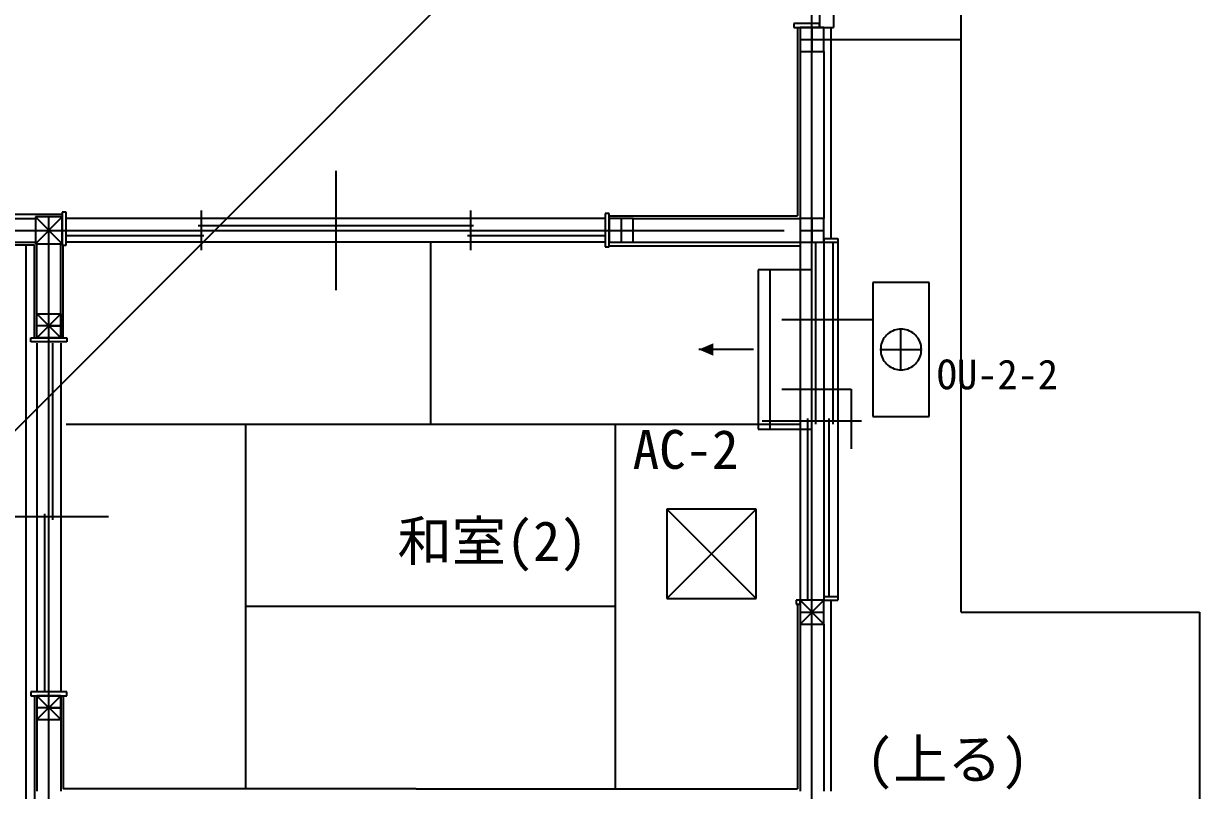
# Model space of a CAD drawing. Header units: millimetres. Extents: x -21029 to 20378, y -14043 to 14043.
# Drawn here: x 5234 to 11152, y 533 to 4389 of the extents above; entities that cross this region are included whole.
import ezdxf

# ---------------------------------------------------------------- set-up
doc = ezdxf.new("R2010")
doc.units = ezdxf.units.MM
for name, color, linetype in [('0-2', 7, 'Continuous'), ('0-3', 7, 'Continuous'), ('0-C', 7, 'Continuous'), ('0-D', 7, 'Continuous'), ('0-E', 7, 'Continuous'), ('1-7', 7, 'Continuous'), ('1-8', 7, 'Continuous'), ('1-9', 7, 'Continuous'), ('1-C', 7, 'Continuous'), ('1-D', 7, 'Continuous'), ('2-0', 7, 'Continuous'), ('2-1', 7, 'Continuous'), ('2-2', 7, 'Continuous'), ('2-3', 7, 'Continuous'), ('2-4', 7, 'Continuous')]:
    doc.layers.add(name, color=color, linetype=linetype)
doc.styles.add('JP', font='msgothic.ttc')

msp = doc.modelspace()

# ---------------------------------------------------------------- linework, layer by layer
at = {"layer": '0-2', "color": 1}
for p, q in [((9202, -3371.1), (9202, 7328.9)), ((9142, 4308.9), (9202, 4308.9)), ((9142, 4308.9), (9202, 4308.9)), ((5362, 468.9), (5362, 3416.4)), ((902, 3348.9), (9062, 3348.9)), ((5294.5, 3348.9), (5429.5, 3348.9)), ((5422, 2868.9), (5302, 2868.9)), ((5362, 2868.9), (5422, 2868.9)), ((9142, 1428.9), (9262, 1428.9)), ((5422, 948.9), (5302, 948.9)), ((5362, 948.9), (5422, 948.9))]:
    msp.add_line(p, q, dxfattribs=at)
at = {"layer": '0-3', "color": 7}
for p, q in [((9142, 4248.9), (9142, 3408.9)), ((9262, 4248.9), (9262, 3408.9)), ((5189.5, 3408.9), (5294.5, 3408.9)), ((8302, 3408.9), (9142, 3408.9)), ((5189.5, 3288.9), (5294.5, 3288.9)), ((5302, 2808.9), (5302, 3281.4)), ((5422, 2808.9), (5422, 3281.4)), ((8302, 3288.9), (9142, 3288.9)), ((9142, 1368.9), (9142, 528.9)), ((9262, 1368.9), (9262, 528.9)), ((5302, 1008.9), (5302, 528.9)), ((5422, 1008.9), (5422, 528.9))]:
    msp.add_line(p, q, dxfattribs=at)
at = {"layer": '0-C', "color": 7}
for p, q in [((9240, 6168.9), (9240, 4368.9)), ((9310, 6168.9), (9310, 4368.9)), ((9240, 4368.9), (9310, 4368.9)), ((6805.7, 3648.9), (6805.7, 3048.9)), ((6127.6, 3448.9), (6127.6, 3248.9)), ((7483.9, 3448.9), (7483.9, 3248.9)), ((6112.6, 3373.9), (7498.9, 3373.9)), ((5449.5, 3323.9), (6142.6, 3323.9)), ((7468.9, 3323.9), (8162, 3323.9)), ((9222, 2373.9), (9222, 3288.9)), ((9262, 3308.9), (9262, 1488.9)), ((9262, 3308.9), (9332, 3308.9)), ((9262, 3288.9), (9332, 3288.9)), ((9307, 3288.9), (9307, 2373.9)), ((9332, 3308.9), (9332, 1488.9)), ((5382, 1893.9), (5382, 2781.4)), ((9452, 2388.9), (8952, 2388.9)), ((9182, 1488.9), (9182, 2403.9)), ((9287, 2403.9), (9287, 1508.9)), ((5662, 1908.9), (5062, 1908.9)), ((5342, 1028.9), (5342, 1923.9)), ((9262, 1508.9), (9332, 1508.9)), ((9262, 1488.9), (9332, 1488.9))]:
    msp.add_line(p, q, dxfattribs=at)
at = {"layer": '0-D', "color": 7}
for p, q in [((9240, 4388.9), (9110, 4388.9)), ((9110, 4388.9), (9110, 4368.9)), ((9240, 4368.9), (9240, 4388.9)), ((9110, 4368.9), (9240, 4368.9)), ((5449.5, 3440.9), (5429.5, 3440.9)), ((5429.5, 3440.9), (5429.5, 3273.9)), ((5449.5, 3273.9), (5449.5, 3440.9)), ((8182, 3433.4), (8162, 3433.4)), ((8162, 3433.4), (8162, 3266.4)), ((8182, 3266.4), (8182, 3433.4)), ((8162, 3408.9), (5449.5, 3408.9)), ((5247, -3296.1), (5247, 3276.4)), ((5429.5, 3273.9), (5449.5, 3273.9)), ((8162, 3288.9), (5449.5, 3288.9)), ((7282, 3288.9), (7282, 2373)), ((8162, 3266.4), (8182, 3266.4)), ((9142, 3288.9), (9142, 1488.9)), ((5272, 2788.9), (5272, 2808.9)), ((5272, 2808.9), (5452, 2808.9)), ((5452, 2788.9), (5272, 2788.9)), ((5302, 2781.4), (5302, 1028.9)), ((5422, 2781.4), (5422, 1028.9)), ((5452, 2808.9), (5452, 2788.9)), ((9142, 2373), (5449.5, 2373)), ((6352, 2373), (6352, 541.4)), ((8212, 2373), (8212, 541.4)), ((8921.5, 1947.9), (8471.5, 1947.9)), ((8471.5, 1947.9), (8471.5, 1497.9)), ((8471.5, 1497.9), (8921.5, 1947.9)), ((8921.5, 1497.9), (8471.5, 1947.9)), ((8921.5, 1497.9), (8921.5, 1947.9)), ((8471.5, 1497.9), (8921.5, 1497.9)), ((9142, 1488.9), (9122, 1488.9)), ((9122, 1488.9), (9122, 1468.9)), ((9142, 1468.9), (9142, 1488.9)), ((8212, 1457.2), (6352, 1457.2)), ((9122, 1468.9), (9142, 1468.9)), ((5452, 1028.9), (5272, 1028.9)), ((5272, 1028.9), (5272, 1008.9)), ((5272, 1008.9), (5452, 1008.9)), ((5452, 1008.9), (5452, 1028.9))]:
    msp.add_line(p, q, dxfattribs=at)
at = {"layer": '1-7', "color": 2}
msp.add_line((10037, 7188.9), (4277, 1428.9), dxfattribs=at)
at = {"layer": '1-8', "color": 1}
for p, q in [((9952, 1428.9), (11152, 1428.9)), ((11152, 1428.9), (11152, -7610.3))]:
    msp.add_line(p, q, dxfattribs=at)
at = {"layer": '1-9', "color": 7}
for p, q in [((9262, 4368.9), (9142, 4368.9)), ((9142, 4368.9), (9142, 4248.9)), ((9202, 4368.9), (9202, 4248.9)), ((9262, 4248.9), (9262, 4368.9)), ((9142, 4308.9), (9262, 4308.9)), ((9142, 4248.9), (9262, 4248.9)), ((5429.5, 3281.4), (5294.5, 3416.4)), ((5294.5, 3281.4), (5429.5, 3416.4)), ((5429.5, 3416.4), (5294.5, 3416.4)), ((5294.5, 3416.4), (5294.5, 3281.4)), ((5429.5, 3281.4), (5429.5, 3416.4)), ((8302, 3408.9), (8182, 3408.9)), ((8182, 3408.9), (8182, 3288.9)), ((8242, 3408.9), (8242, 3288.9)), ((8302, 3288.9), (8302, 3408.9)), ((9262, 3408.9), (9142, 3408.9)), ((9142, 3408.9), (9142, 3288.9)), ((9202, 3408.9), (9202, 3288.9)), ((9262, 3288.9), (9262, 3408.9)), ((8182, 3348.9), (8302, 3348.9)), ((9142, 3348.9), (9262, 3348.9)), ((5294.5, 3281.4), (5429.5, 3281.4)), ((8182, 3288.9), (8302, 3288.9)), ((9142, 3288.9), (9262, 3288.9)), ((5302, 2928.9), (5422, 2928.9)), ((5302, 2808.9), (5302, 2928.9)), ((5302, 2928.9), (5422, 2808.9)), ((5422, 2928.9), (5302, 2808.9)), ((5422, 2928.9), (5422, 2808.9)), ((5422, 2808.9), (5302, 2808.9)), ((9142, 1368.9), (9262, 1488.9)), ((9262, 1368.9), (9142, 1488.9)), ((9262, 1488.9), (9142, 1488.9)), ((9142, 1488.9), (9142, 1368.9)), ((9262, 1368.9), (9262, 1488.9)), ((9142, 1368.9), (9262, 1368.9)), ((5422, 1008.9), (5302, 1008.9)), ((5302, 1008.9), (5302, 888.9)), ((5302, 888.9), (5422, 1008.9)), ((5422, 888.9), (5302, 1008.9)), ((5422, 888.9), (5422, 1008.9)), ((5302, 888.9), (5422, 888.9))]:
    msp.add_line(p, q, dxfattribs=at)
at = {"layer": '1-C', "color": 7}
for p, q in [((9129.5, 4368.9), (9129.5, 3421.4)), ((9297, 4368.9), (9297, 3308.9)), ((5429.5, 3428.9), (5154.5, 3428.9)), ((8182, 3421.4), (9129.5, 3421.4)), ((5154.5, 3276.4), (5289.5, 3276.4)), ((5289.5, 2808.9), (5289.5, 3276.4)), ((5434.5, 2808.9), (5434.5, 3273.9)), ((9142, 3268.9), (8182, 3268.9)), ((9297, 1488.9), (9297, 528.9)), ((9129.5, 1468.9), (9129.5, 541.4)), ((5289.5, 1008.9), (5289.5, 396.4)), ((5434.5, 1008.9), (5434.5, 541.4)), ((7209.5, 541.4), (5434.5, 541.4)), ((7209.5, 541.4), (9129.5, 541.4))]:
    msp.add_line(p, q, dxfattribs=at)
at = {"layer": '1-D', "color": 7}
for p, q in [((9952, 1428.9), (9952, 8826.4)), ((9262, 4308.9), (9952, 4308.9))]:
    msp.add_line(p, q, dxfattribs=at)
at = {"layer": '2-0', "color": 6}
for p, q in [((9202, 3150), (8932, 3150)), ((8932, 3150), (8932, 2350)), ((8992, 2350), (8992, 3150)), ((9202, 2350), (9202, 3150)), ((8907, 2750), (8632, 2750)), ((8932, 2350), (9202, 2350))]:
    msp.add_line(p, q, dxfattribs=at)
msp.add_solid([(8632, 2750), (8705.7, 2718.8), (8705.7, 2781.2)], dxfattribs=at)
at = {"layer": '2-1', "color": 6}
for p, q in [((9792.5, 3087.5), (9507.5, 3087.5)), ((9507.5, 3087.5), (9507.5, 2412.5)), ((9792.5, 2412.5), (9792.5, 3087.5)), ((9650, 2647.4), (9650, 2852.6)), ((9547.4, 2750), (9752.6, 2750)), ((9507.5, 2412.5), (9792.5, 2412.5))]:
    msp.add_line(p, q, dxfattribs=at)
msp.add_lwpolyline([(9752.6, 2750), (9752.2, 2758.9), (9751, 2767.8), (9749.1, 2776.6), (9746.4, 2785.1), (9743, 2793.4), (9738.9, 2801.3), (9734, 2808.8), (9728.6, 2816), (9722.5, 2822.5), (9716, 2828.6), (9708.8, 2834), (9701.3, 2838.9), (9693.4, 2843), (9685.1, 2846.4), (9676.6, 2849.1), (9667.8, 2851), (9658.9, 2852.2), (9650, 2852.6), (9641.1, 2852.2), (9632.2, 2851), (9623.4, 2849.1), (9614.9, 2846.4), (9606.6, 2843), (9598.7, 2838.9), (9591.2, 2834), (9584, 2828.6), (9577.5, 2822.5), (9571.4, 2816), (9566, 2808.8), (9561.1, 2801.3), (9557, 2793.4), (9553.6, 2785.1), (9550.9, 2776.6), (9549, 2767.8), (9547.8, 2758.9), (9547.4, 2750), (9547.8, 2741.1), (9549, 2732.2), (9550.9, 2723.4), (9553.6, 2714.9), (9557, 2706.6), (9561.1, 2698.7), (9566, 2691.2), (9571.4, 2684), (9577.5, 2677.5), (9584, 2671.4), (9591.2, 2666), (9598.7, 2661.1), (9606.6, 2657), (9614.9, 2653.6), (9623.4, 2650.9), (9632.2, 2649), (9641.1, 2647.8), (9650, 2647.4), (9658.9, 2647.8), (9667.8, 2649), (9676.6, 2650.9), (9685.1, 2653.6), (9693.4, 2657), (9701.3, 2661.1), (9708.8, 2666), (9716, 2671.4), (9722.5, 2677.5), (9728.6, 2684), (9734, 2691.2), (9738.9, 2698.7), (9743, 2706.6), (9746.4, 2714.9), (9749.1, 2723.4), (9751, 2732.2), (9752.2, 2741.1), (9752.6, 2750)], dxfattribs=at)
at = {"layer": '2-2', "color": 3}
msp.add_line((9050, 2900), (9510, 2900), dxfattribs=at)
at = {"layer": '2-3', "color": 5}
for p, q in [((9050, 2550), (9400, 2550)), ((9400, 2550), (9400, 2250))]:
    msp.add_line(p, q, dxfattribs=at)

# ---------------------------------------------------------------- texts
at = {"layer": '0-E', "color": 7, "style": 'JP'}
for s, p in [('和室(2)', (7117, 1687)), ('(上る)', (9475.2, 590.4))]:
    msp.add_text(s, height=200, dxfattribs=at).set_placement(p)
at = {"layer": '2-4', "color": 6, "style": 'JP'}
for s, height, p in [('OU-2-2', 149.5, (9830, 2550)), ('AC-2', 195.5, (8300, 2150))]:
    msp.add_text(s, height=height, dxfattribs=at).set_placement(p)

doc.saveas('drawing.dxf')
